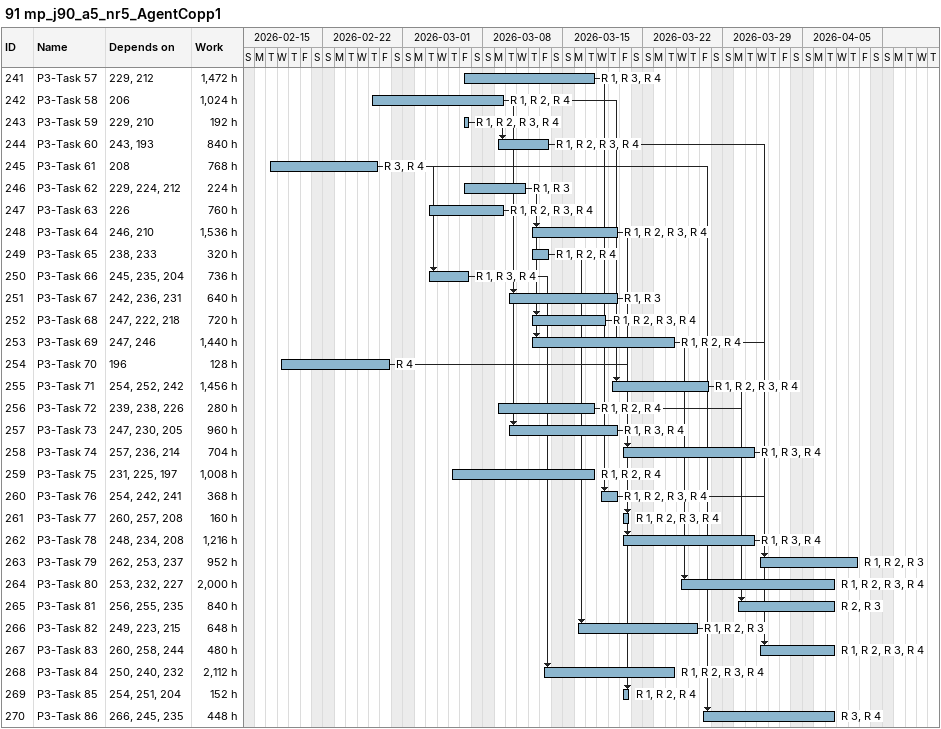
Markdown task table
91 mp_j90_a5_nr5_AgentCopp1

| ID | Task | Start | Finish | Predecessors | Resources | Work (h) |
|---|---|---|---|---|---|---|
| 241 | P3-Task 57 | 2026-03-06 | 2026-03-17 | 229, 212 | R 1, R 3, R 4 | 1472 |
| 242 | P3-Task 58 | 2026-02-26 | 2026-03-09 | 206 | R 1, R 2, R 4 | 1024 |
| 243 | P3-Task 59 | 2026-03-06 | 2026-03-06 | 229, 210 | R 1, R 2, R 3, R 4 | 192 |
| 244 | P3-Task 60 | 2026-03-09 | 2026-03-13 | 243, 193 | R 1, R 2, R 3, R 4 | 840 |
| 245 | P3-Task 61 | 2026-02-17 | 2026-02-26 | 208 | R 3, R 4 | 768 |
| 246 | P3-Task 62 | 2026-03-06 | 2026-03-11 | 229, 224, 212 | R 1, R 3 | 224 |
| 247 | P3-Task 63 | 2026-03-03 | 2026-03-09 | 226 | R 1, R 2, R 3, R 4 | 760 |
| 248 | P3-Task 64 | 2026-03-12 | 2026-03-19 | 246, 210 | R 1, R 2, R 3, R 4 | 1536 |
| 249 | P3-Task 65 | 2026-03-12 | 2026-03-13 | 238, 233 | R 1, R 2, R 4 | 320 |
| 250 | P3-Task 66 | 2026-03-03 | 2026-03-06 | 245, 235, 204 | R 1, R 3, R 4 | 736 |
| 251 | P3-Task 67 | 2026-03-10 | 2026-03-19 | 242, 236, 231 | R 1, R 3 | 640 |
| 252 | P3-Task 68 | 2026-03-12 | 2026-03-18 | 247, 222, 218 | R 1, R 2, R 3, R 4 | 720 |
| 253 | P3-Task 69 | 2026-03-12 | 2026-03-24 | 247, 246 | R 1, R 2, R 4 | 1440 |
| 254 | P3-Task 70 | 2026-02-18 | 2026-02-27 | 196 | R 4 | 128 |
| 255 | P3-Task 71 | 2026-03-19 | 2026-03-27 | 254, 252, 242 | R 1, R 2, R 3, R 4 | 1456 |
| 256 | P3-Task 72 | 2026-03-09 | 2026-03-17 | 239, 238, 226 | R 1, R 2, R 4 | 280 |
| 257 | P3-Task 73 | 2026-03-10 | 2026-03-19 | 247, 230, 205 | R 1, R 3, R 4 | 960 |
| 258 | P3-Task 74 | 2026-03-20 | 2026-03-31 | 257, 236, 214 | R 1, R 3, R 4 | 704 |
| 259 | P3-Task 75 | 2026-03-05 | 2026-03-17 | 231, 225, 197 | R 1, R 2, R 4 | 1008 |
| 260 | P3-Task 76 | 2026-03-18 | 2026-03-19 | 254, 242, 241 | R 1, R 2, R 3, R 4 | 368 |
| 261 | P3-Task 77 | 2026-03-20 | 2026-03-20 | 260, 257, 208 | R 1, R 2, R 3, R 4 | 160 |
| 262 | P3-Task 78 | 2026-03-20 | 2026-03-31 | 248, 234, 208 | R 1, R 3, R 4 | 1216 |
| 263 | P3-Task 79 | 2026-04-01 | 2026-04-09 | 262, 253, 237 | R 1, R 2, R 3 | 952 |
| 264 | P3-Task 80 | 2026-03-25 | 2026-04-07 | 253, 232, 227 | R 1, R 2, R 3, R 4 | 2000 |
| 265 | P3-Task 81 | 2026-03-30 | 2026-04-07 | 256, 255, 235 | R 2, R 3 | 840 |
| 266 | P3-Task 82 | 2026-03-16 | 2026-03-26 | 249, 223, 215 | R 1, R 2, R 3 | 648 |
| 267 | P3-Task 83 | 2026-04-01 | 2026-04-07 | 260, 258, 244 | R 1, R 2, R 3, R 4 | 480 |
| 268 | P3-Task 84 | 2026-03-13 | 2026-03-24 | 250, 240, 232 | R 1, R 2, R 3, R 4 | 2112 |
| 269 | P3-Task 85 | 2026-03-20 | 2026-03-20 | 254, 251, 204 | R 1, R 2, R 4 | 152 |
| 270 | P3-Task 86 | 2026-03-27 | 2026-04-07 | 266, 245, 235 | R 3, R 4 | 448 |
